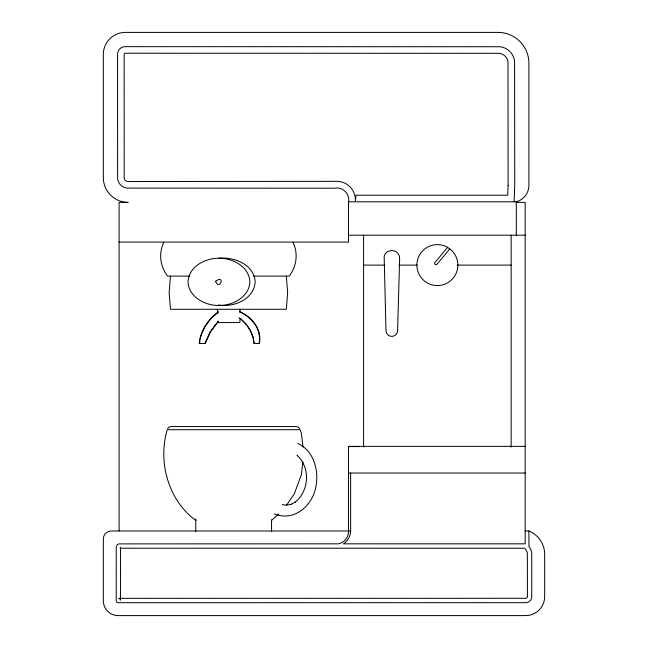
<?xml version="1.0" encoding="UTF-8"?>
<svg xmlns="http://www.w3.org/2000/svg" width="648" height="648" viewBox="0 0 648 648"><rect width="100%" height="100%" fill="white"/><g stroke="black" fill="none" stroke-linecap="round" stroke-linejoin="round"><path stroke-width="0.97" d="M514.148 201.803L514.747 184.915L514.577 61.082A16.67 16.67 0 0 0 500.224 46.737L124.262 46.656A7.752 7.752 0 0 0 117.588 53.338L117.612 178.929A10.643 10.643 0 0 0 126.781 188.098L334.344 188.22A11.964 11.964 0 0 1 348.746 200.418L348.575 201.803M302.891 461.781L301.401 474.563L294.338 493.808L286.465 505.375M199.56 343.497L199.916 340.516M274.412 513.913C293.495 521.632 311.267 506.898 315.463 488.608L315.487 488.381M315.463 488.608C319.537 472.141 314.418 450.822 297.732 443.483M170.465 276.105L169.152 292.694L170.465 309.282L286.335 309.282L287.639 292.694L286.335 276.105M200.119 339.536L200.524 337.559M200.734 336.83L201.155 335.364M204.889 343.497L210.236 331.768L218.4 321.019M201.366 334.635L204.906 326.867M163.742 242.595C158.379 253.336 160.218 266.757 167.589 276.105L189.572 276.105M205.294 326.179L210.665 319.051M167.662 428.595L169.217 426.992L171.299 426.578L296.031 426.578L298.112 426.992L299.676 428.595M447.614 247.358A20.493 20.493 0 0 0 416.956 263.315A20.493 20.493 0 0 0 444.374 284.359A20.493 20.493 0 0 0 451.859 250.614L447.614 247.358L435.213 262.213A1.401 1.401 0 0 0 435.213 264.465A1.401 1.401 0 0 0 437.368 263.801L449.736 248.986M218.133 321.667L210.543 331.768L205.189 343.497L199.252 343.497C200.256 330.569 208.283 319.1 218.603 311.656M211.216 318.427L218.222 312.19M271.374 520.474L278.697 514.139M218.943 258.228C205.133 258.098 188.698 266.563 187.993 281.872C188.698 297.173 205.133 305.645 218.943 305.516C232.754 305.645 249.18 297.173 249.893 281.872C249.18 266.563 232.754 258.098 218.943 258.228C234.22 256.762 254.154 264.36 255.174 281.872C254.113 299.384 233.62 307.808 218.214 304.908M119.094 530.987L119.094 202.379L128.166 202.379A24.835 24.835 0 0 1 103.332 177.544L103.332 54.343A21.943 21.943 0 0 1 125.275 32.4L498.045 32.4A30.861 30.861 0 0 1 528.906 63.261L528.906 185.385A17.002 17.002 0 0 1 516.31 201.803L348.502 201.803L348.502 242.077L119.094 242.077M516.31 202.379L525.188 202.379L525.188 543.834L343.489 543.834A15.706 15.706 0 0 0 350.649 530.987L350.649 473.04M348.502 235.184L525.188 235.184M363.593 265.105L384.815 265.105M398.966 265.105L417.158 265.105M457.577 265.105L511.142 265.105M253.684 276.105L289.211 276.105C296.573 266.757 298.42 253.336 293.05 242.595M217.428 322.55L239.954 322.55L239.954 318.759M525.188 446.367L348.502 446.367L348.502 530.987A12.539 12.539 0 0 1 338.475 543.834L119.232 543.891A3.475 3.475 0 0 0 116.235 546.88L116.227 601.012A1.968 1.968 0 0 0 117.92 602.705L526.443 602.672A6.156 6.156 0 0 0 531.741 597.367L531.741 553.157A12.377 12.377 0 0 0 528.962 546.483L528.906 530.987L525.188 530.987M348.502 446.594L358.83 446.594M348.502 473.04L525.188 473.04M350.649 530.987L111.213 530.987A7.881 7.881 0 0 0 103.332 538.869L103.332 600.753A14.847 14.847 0 0 0 118.179 615.6L525.633 615.6A19.035 19.035 0 0 0 544.668 596.565L544.668 554.38A25.248 25.248 0 0 0 528.906 530.987M282.317 504.509L285.946 505.189L291.26 504.363L290.466 504.533L295.537 501.941L294.962 502.403C309.218 490.901 310.724 467.84 297.035 455.301L297.578 455.779M240.716 318.784L246.443 324.526M238.991 317.601C247.115 323.781 253.279 333.121 253.886 343.497L259.403 343.497A24.389 24.381 -90 0 0 259.403 334.214C257.329 323.862 248.978 315.6 239.509 311.656C248.791 315.924 257.062 323.887 259.103 334.214A24.389 24.381 -90 0 1 259.103 343.497M195.955 520.474C168.253 500.426 157.691 461.886 167.233 429.705L300.097 429.705L301.401 433.261L303.005 447.031M247.52 325.912L250.29 330.237M250.711 330.974L253.125 337.13M253.303 337.924L253.651 339.503M253.919 341.099L254.194 343.497M516.31 201.803L516.31 235.184M511.142 235.184L511.142 447.169M363.593 235.184L363.593 447.169M271.561 519.907L271.561 531.425M239.954 309.282L239.954 312.125M217.428 309.282L217.428 313.073M195.769 518.943L195.769 531.425M399.646 258.26L397.597 330.569A5.808 5.808 0 0 1 391.789 336.377A5.808 5.808 0 0 1 385.981 330.569L384.159 256.219A7.881 7.881 0 0 1 387.828 251.44L391.765 250.379L395.709 251.44A7.881 7.881 0 0 1 399.646 258.26M508.089 185.417L507.757 195.194L356.06 195.194L355.379 200.694A18.598 18.598 0 0 0 336.029 181.343L127.64 181.529A4.018 4.018 0 0 1 124.181 178.07L124.157 54.197A1.126 1.126 0 0 1 125.129 53.225L499.357 53.306A10.044 10.044 0 0 1 508.008 61.949L508.089 185.417M527.415 595.998L527.367 596.792A1.742 1.742 0 0 1 525.86 598.298L118.738 598.347A2.446 2.446 0 0 1 120.536 600.121L120.544 547.698L120.042 548.2L524.499 548.24L525.034 548.718A7.97 7.97 0 0 1 527.359 553.595L527.415 595.998M215.606 281.273C219.939 291.551 225.496 273.966 215.606 281.273"/></g></svg>
